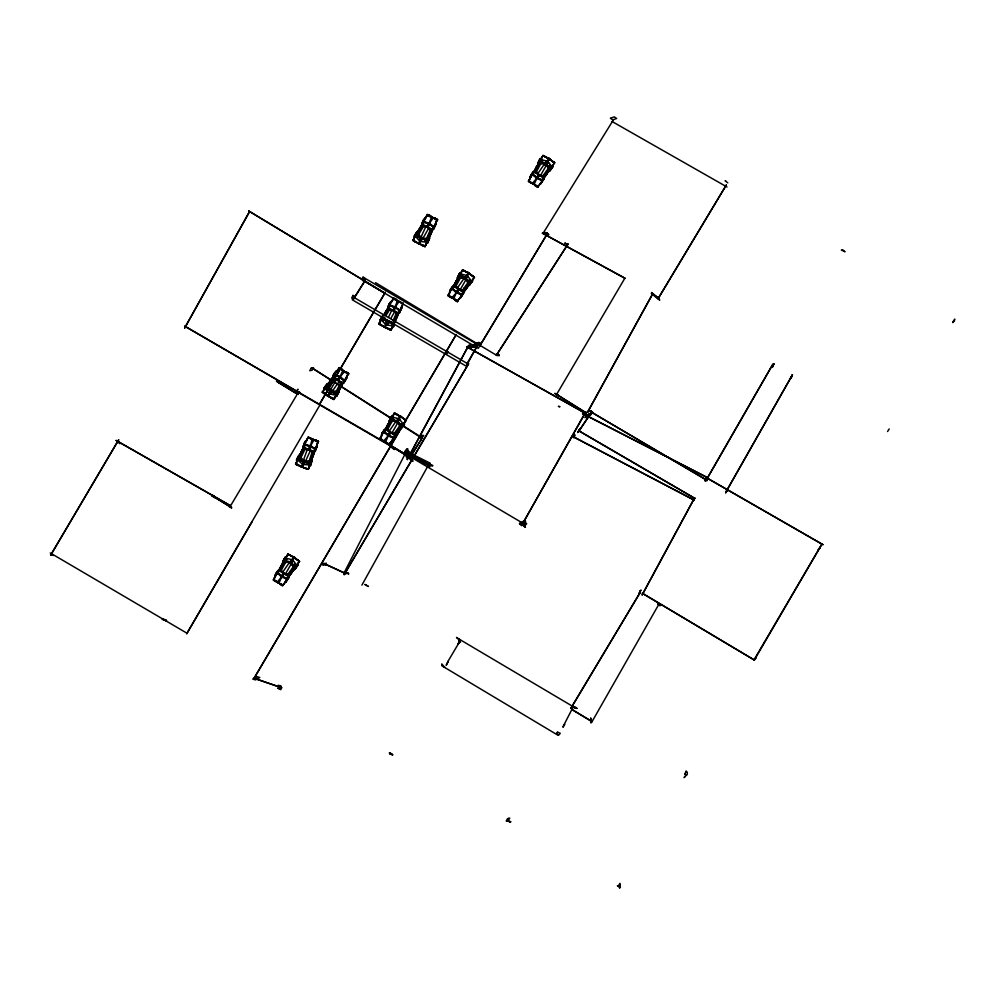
<?xml version="1.0" encoding="UTF-8"?>
<svg xmlns="http://www.w3.org/2000/svg" width="1005" height="1005" viewBox="0 0 1005 1005"><rect width="100%" height="100%" fill="white"/><g stroke="black" fill="none" stroke-linecap="round" stroke-linejoin="round"><path stroke-width="1.5" d="M361.901 585.111L429.135 463.808M952.778 322.618L954.562 320.733M952.853 321.952L954.75 319.075L954.662 319.854M523.479 523.241L523.216 525.2L525.251 523.165L525.527 521.067L523.505 523.102M280.948 686.541L280.822 687.282L278.021 686.679L278.259 685.284L281.048 685.988L280.91 686.729M591.355 719.731L591.003 722.972L590.664 722.118M344.25 572.536L406.133 451.898M312.429 451.195L308.811 462.049L310.394 462.677L314.025 451.81M403.281 302.819L400.731 310.244L394.802 308.095L397.352 300.671L400.907 301.965M310.721 461.898L308.259 469.322L318.02 442.112L312.706 439.223L317.882 442.062L311.374 460.076M725.974 492.098L727.645 489.586L727.319 490.478M323.183 564.031L322.793 565.099L325.808 564.848M323.434 563.365L322.994 564.559M323.334 563.629L326.399 563.252L325.708 565.124M727.256 490.628L725.61 493.078M395.015 308.045L393.885 310.972L387.515 309.565L388.985 305.796L392.804 306.613M429.411 223.625L427.954 227.431L421.572 226.037L423.042 222.268L426.861 223.085M394.362 324.502L393.357 327.002L394.174 325.419M311.55 462.099L312.216 460.453L310.357 465.981L311.022 464.335M791.061 377.742L792.141 375.079M791.287 377.817L792.367 375.154M772.569 366.875L773.712 364.124M773.561 364.363L774.038 363.634L772.468 367.026M303.598 463.921L302.254 467.199L295.684 464.247L297.706 459.323L304.276 462.275M393.759 322.693L394.186 323.999L394.538 323.145M394.463 321.01L395.179 319.314L395.945 319.778L394.89 322.304M446.245 665.235L448.23 661.202L446.396 664.895M430.743 228.914L426.183 239.416L427.728 240.182L432.288 229.668M392.88 321.198L396.686 312.442M394.437 321.952L398.231 313.208M685.083 773.875L686.076 771.023L686.679 771.878M640.122 590.84L639.23 593.264M388.772 434.675L385.581 441.848L379.865 439.172L383.056 431.999L387.629 434.147M537.336 177.169L534.145 184.33L528.416 181.654L531.607 174.493L536.193 176.629M299.804 455.366L295.633 464.172L307.857 437.853L306.249 441.346M300.608 453.607L305.445 443.105M428.934 237.683L425.027 246.614L436.999 220.17L436.195 221.917M430.555 234.178L435.391 223.675M394.073 322.957L390.958 330.155L394.186 323.145M394.877 321.211L402.942 303.698L393.282 298.874L384.563 313.874M394.99 321.399L403.055 303.887M820.168 547.31L818.422 549.509M387.453 319.515L386.95 320.582L392.741 323.246M388.608 317.015L391.9 309.879L397.691 312.555L393.721 321.11M818.208 549.961L819.841 548.027M619.218 884.789L619.633 883.923M619.093 885.053L619.532 888.018M619.884 883.382L620.286 886.41M619.721 887.616L620.349 886.272M302.92 449.336L298.749 457.916L300.432 458.632L305.445 448.331L303.761 447.627M295.973 391.887L297.995 389.199L296.538 391.812M612.095 121.53L727.055 187.018M120.035 443.368L117.434 442.2L117.861 441.321L120.185 443.067M119.859 443.72L120.286 442.853M340.218 376.938L338.421 380.594L332.19 378.659L333.999 375.028L337.73 376.172M382.541 315.972L379.953 320.118L382.214 316.248M117.447 442.162L117.874 441.296M281.601 576.606L283.385 573.013L289.603 574.948L287.845 578.503L284.101 577.373M388.144 435.542L389.915 431.949L396.146 433.884L394.375 437.451L390.631 436.308M405.555 454.109L406.824 451.547M536.695 178.036L538.517 174.443L544.735 176.378L542.926 179.933L539.195 178.802M420.869 238.838L418.432 243.574L424.927 246.64L427.364 241.891L424.763 240.672M386.812 322.366L384.375 327.115L390.87 330.168L393.307 325.432M571.958 709.354L563.591 725.547M571.807 710.397L573.114 705.849L571.807 710.321M310.244 445.881L308.384 449.499L313.573 453.418L315.419 449.825L313.346 448.255M420.844 240.823L419.211 243.976L412.892 240.383L427.226 215.271C440.378 222.771 425.693 210.108 425.467 218.575M391.347 321.914L387.503 322.63L385.154 327.504L378.872 323.999L381.322 319.263L383.835 320.67M296.462 395.555L230.371 506.118M556.632 394.4L624.834 278.247M279.277 570.312L284.729 560.25L286.186 561.23L280.734 571.292M453.946 286.086L459.411 276.011L460.906 277.003L455.453 287.066M564.835 724.329L563.164 726.954M384.048 317.454L383.458 318.485L389.023 321.638L389.601 320.62M385.405 315.068L389.274 308.234L394.839 311.387L390.958 318.221M658.727 604.533L591.794 722.092M424.512 220.246L413.055 240.346L415.379 235.735L421.66 239.24M337.592 392.566L333.848 399.45L348.094 374.149L346.185 377.503M338.547 390.895L340.456 387.541M341.411 385.87L345.23 379.174M382.654 317.216L378.835 323.911L382.817 317.178M384.727 313.824L390.455 303.774M391.41 302.103L393.42 298.824M275.684 575.966L273.875 579.521M276.639 574.295L280.458 567.599M281.413 565.916L283.322 562.574M284.277 560.891L287.983 554.082L273.649 579.194L278.398 582.887L275.056 580.501M450.328 291.739L448.594 295.47M451.283 290.068L455.102 283.36M456.056 281.689L462.664 269.855L448.343 294.968L457.752 300.897M382.214 434.914L380.48 438.645M384.124 431.56L388.91 423.18M390.819 419.839L391.774 418.155M392.729 416.485L394.525 413.017L380.192 438.142L384.928 441.836M535.514 169.016L528.818 180.749L533.454 184.317L528.743 180.624L543.077 155.511L536.469 167.345M298.485 392.352L184.556 326.06L406.837 455.014M466.973 363.735L476.508 347.177M466.546 365.456L478.091 344.414M252.318 521.293L186.641 633.879L320.206 404.487M754.177 660.26L821.65 544.559L753.888 660.084L755.911 658.024M421.447 226.238L416.547 234.429L418.143 235.283L424.022 225.459M384.45 314.691L388.37 308.133M386.046 315.545L389.965 308.987M411.183 454.989L421.497 439.135L411.686 455.19M382.453 316.939L381.975 317.718L383.32 317.316M383.408 315.382L384.375 313.824L385.242 314.213L384.274 315.771M543.039 233.386L613.59 119.582M459.285 641.718L458.066 643.816M458.896 642.886L460.416 640.449L459.36 641.63M285.244 558.592L288.083 554.069L294.277 557.7L291.437 562.222M470.252 283.988L469.322 285.47L472.752 280.747L471.81 282.229M547.486 162.144L549.383 159.129L543.165 155.499L540.326 160.021L542.813 161.466M391.774 417.527L394.613 413.005L400.819 416.635L397.98 421.158M465.378 277.518L468.23 272.996L474.172 277.028L471.332 281.538L468.958 279.93M546.733 161.667L548.63 158.652L554.584 162.684L551.732 167.194L549.358 165.586M331.135 391.812L328.283 396.322L322.341 392.277L325.18 387.767L327.567 389.387M291.638 560.237L293.535 557.235L299.528 561.343L283.058 585.124L277.694 582.448L282.958 585.036L284.026 583.49M398.168 419.186L400.078 416.171L406.033 420.191L403.181 424.713M353.27 299.214L364.978 280.772L353.408 299.402M429.034 223.437L426.861 226.879L431.685 231.238L433.846 227.821L431.924 226.062M394.475 307.769L392.792 310.407L397.628 314.766L399.789 311.349L397.867 309.603M471.885 275.257L474.548 277.393L457.577 300.847L450.818 297.065M285.119 581.908L293.9 569.232M294.993 567.637L299.389 561.305L296.651 565.765L294.264 564.157M390.556 442.439L389.463 444.022L399.475 429.801M391.649 440.856L397.138 432.929M398.231 431.333L399.337 429.751M401.535 426.585L406.058 420.291L400.568 428.218M887.553 431.534L889.199 428.947M394.55 307.97L399.098 301.575L393.885 297.983L389.337 304.377L393.508 307.254M584.018 414.877L585.689 412.553M583.792 415.555L585.463 413.231M686.327 774.968L684.103 777.644L686.277 774.993M330.947 380.393L326.462 386.573L327.957 387.566L334.678 378.295M544.861 176.101L550.451 168.375L548.969 167.483L542.248 176.754L543.743 177.646M693.086 500.113L694.769 497.802L693.123 501.269L693.086 500.352M754.215 660.109L755.911 657.785M446.484 354.175L448.205 351.876M339.866 376.712L337.379 379.94L341.813 384.714L344.275 381.498L341.625 378.621M389.639 434.298L390.958 432.615L386.523 427.829L384.098 430.982L386.737 433.859M281.965 576.832L284.428 573.667L279.993 568.893L277.556 572.033L280.207 574.91M537.637 177.521L539.547 175.096L535.112 170.322L532.65 173.463L535.288 176.34M556.531 733.399L558.805 735.032L560.262 733.273L557.599 732.105M556.632 733.286L557.511 732.23M339.351 377.666L344.439 371.699L339.564 367.667L334.477 373.646L338.371 376.862M537.575 177.32L532.487 183.287L537.361 187.282L542.449 181.315L538.554 178.124M389.01 434.826L383.923 440.793L388.809 444.8L393.897 438.833L389.99 435.63M458.255 643.602L458.82 642.961M457.878 644.029L458.594 643.225M297.078 394.123L298.673 391.837L299.766 392.415L297.405 394.299M375.543 282.681L497.287 355.732M430.065 464.348L432.891 465.478L432.163 466.182L429.7 464.699L430.492 464.411M345.23 572.662L344.527 573.327L347.391 573.453M345.079 572.812L348.17 572.712M639.105 593.365L641.09 590.061L640.185 590.789M441.886 665.787L557.963 735.233M302.643 462.614L303.686 461.936L301.073 457.413L298.485 459.084L299.779 461.345M416.171 235.559L418.884 234.115L421.082 238.863L420.002 239.441M382.114 319.1L384.274 317.944M384.865 323.547L387.026 322.391L384.815 317.655M548.579 162.622L546.343 163.664L548.127 168.576L550.928 167.27L550.037 164.82M468.179 276.965L465.943 278.008L467.714 282.92L470.516 281.614M472.476 345.28L478.757 342.366L481.32 343.66L473.468 347.29L470.905 346.009M307.982 437.904L313.46 439.537L309.578 438.205M400.028 420.128L397.754 421.17L399.538 426.082L402.377 424.788M293.498 561.192L291.211 562.235L292.995 567.147L295.847 565.84M325.997 387.666L328.798 386.46L330.582 391.385L329.464 391.862M564.019 724.655L562.988 727.03M556.845 394.701L559.27 396.272M413.105 240.157L419.701 244.202L414.286 240.999M379.501 323.547L385.644 327.731L380.229 324.54M576.832 708.299L573.466 707.206M471.961 345.255L478.656 343.371M470.365 347.63L476.81 345.82M392.603 754.868L389.5 753.901M573.729 707.131L576.958 708.261L576.267 708.462M392.754 754.818L390.179 753.712M508.028 818.585L508.781 818.409M506.219 821.035L507.5 818.723L509.749 818.158L508.166 820.545L506.784 820.696L509.95 821.952M507.261 820.771L508.015 820.583M339.175 368.42L344.162 371.021L341.763 369.702M338.76 368.42L322.479 392.164M507.952 820.532L510.904 821.814L509.736 821.977M384.237 441.396L389.211 444.009M165.385 620.474C156.089 617.635 170.159 620.525 165.486 620.462M163.903 619.281L162.86 619.306M165.235 620.474L166.529 620.437M657.873 603.93L660.122 605.764L657.986 603.942M50.564 554.773L53.391 555.25M50.928 554.974L53.755 555.451M472.011 345.142L470.403 344.853L469.059 347.403L470.629 347.68M559.747 406.736L558.34 406.309L559.735 406.711M306.814 468.644L300.947 466.647L308.234 468.996M538.152 186.553L554.609 162.772L553.353 161.767M308.359 437.652C305.985 436.321 315.231 439.625 308.924 437.816M575.777 707.231L572.046 706.766L574.772 707.558M280.797 688.789L278.058 688.463M396.523 299.327L393.269 298.397M295.495 464.059L298.259 465.604M308.409 469.322L305.407 468.518M395.832 413.872L401.259 416.937L394.55 413.784M378.709 323.786L381.31 325.57M392.126 322.944L393.671 323.711M364.903 584.408L368.408 586.468L365.242 584.696M392.088 754.139L389.488 752.72L392.176 754.604M408.369 452.313L430.04 463.079L428.758 465.642L408.646 455.654M397.201 414.311L394.375 412.967M408.017 453.393L430.68 465.215L429.06 464.498M411.259 455.202L412.879 456.044M290.659 555.376L287.845 554.019M298.787 391.9L299.691 392.377M296.751 393.96L297.807 394.513M382.49 317.957L384.086 318.811M425.178 246.627L422.238 245.572M391.121 330.168L388.181 329.1M545.753 156.805L542.914 155.448M465.353 271.149L462.514 269.792M276.463 380.631L278.963 382.038M276.501 381.347L279.001 382.754M620.399 887.603L617.359 885.744L617.962 886.083M407.038 455.642L296.676 391.485M322.203 392.05L324.628 394.048M50.25 552.951L186.804 633.112M473.154 345.318L362.956 280.395L364.388 277.958L479.712 345.896L478.28 348.333L474.435 346.072M409.424 456.283L524.459 524.158M458.23 638.577L575.136 707.809M229.002 506.168L231.552 508.028L231.426 507.399M405.618 454.486L391.623 446.057L406.736 455.868M409.814 457.011L412.339 459.235L408.143 456.71M556.695 394.55L554.722 393.344L559.157 396.033L557.172 394.827M565.275 243.135L567.725 244.642M564.785 243.072L567.222 244.579M214.442 496.344L212.005 494.837L212.017 496.068L214.467 497.576L214.442 496.344L214.467 497.5M348.722 573.968L345.846 572.322M348.572 573.868L348.346 573.729M456.546 637.434L459.084 639.356L456.597 637.585M556.757 394.714L559.169 396.272M295.947 392.138L298.359 393.696M447.589 662.019L459.235 642.346M333.999 399.475L331.173 398.168M656.19 296.4L659.783 300.168L656.265 296.538M552.285 160.913L554.722 162.885M392.101 447.866L394.425 449.536L391.02 446.32L391.812 447.451M403.734 418.432L406.183 420.392M297.204 559.484L299.641 561.456M523.856 521.557L524.61 522.135M525.075 522.487L526.67 523.706L524.798 525.879L522.462 524.095M273.85 579.847C271.312 578.704 279.453 584.294 274.315 580.224M727.771 182.86L725.158 180.686L725.886 181.365M522.474 524.346L525.464 527.349L522.047 524.321M520.251 522.525L521.055 523.329M365.054 278.862L363.081 276.815L361.75 279.365L364.024 281.714L365.204 279.013M407.364 449.788L406.749 449.097L404.927 451.308L405.744 452.225M407.565 450.014L411.887 454.825M410.467 457.489L411.095 458.18M458.783 639.657L460.491 641.956M458.531 639.532L460.24 641.831M408.294 454.763L413.03 461.22L410.492 459.888L408.218 456.785M404.801 452.137L406.51 454.461M686.478 771.589C688.739 773.096 686.289 777.694 685.134 773.938M684.933 773.662L685.536 774.503M393.42 448.092L393.998 448.908M391.159 446.522L391.623 447.2M442.439 665.247L444.939 667.508L441.672 663.991L442.577 665.486M705.309 480.943L704.618 479.285L706.465 477.099L707.219 478.87L705.359 481.068L705.121 480.478M590.852 718.437L591.128 719.153M591.493 720.083L590.689 717.997L590.814 722.469M407.955 454.461L408.821 457.752L406.347 456.295L405.492 453.004M229.077 506.57L228.876 505.502L231.389 507.186M231.351 506.997L231.502 507.814M309.779 463.694L309.213 460.73L304.176 462.137L304.402 463.33M389.488 752.72L389.601 753.335M427.025 241.137L426.698 238.135L421.56 239.102L421.685 240.308M392.767 322.869L392.968 324.665M387.503 322.63L387.767 325.042M545.816 160.875L545.891 163.375L540.69 163.89L540.602 160.775M465.453 276.476L465.491 277.719L460.277 278.234L460.19 275.119M336.323 394.174L336.235 391.146L331.034 391.661L331.097 394.086M212.005 495L212.017 495.993M397.277 419.022L397.302 420.881L392.101 421.397L392.063 418.281M290.747 560.702L290.759 561.946L285.558 562.461L285.521 559.345M278.046 688.098L280.81 689.706L280.797 688.852M496.483 354.853L499.221 355.77L499.271 354.752L496.533 353.898L496.483 354.853M315.633 449.109L315.181 451.559L317.354 445.592L315.633 449.109M303.623 462.149L303.058 464.549L308.296 464.813L308.862 462.401L303.623 462.149M312.065 439.411L310.168 447.024L316.261 448.645L318.158 441.019L312.065 439.411M572.373 709.756L591.995 721.59L572.373 709.756M313.271 452.639L312.241 456.722L312.944 457.036L313.975 452.954L313.271 452.639M310.595 445.655L309.54 449.524L313.887 452.413L314.942 448.532L310.595 445.655L305.42 444.65L303.523 448.18L308.673 449.172L310.57 445.642M400.078 310.658L399.412 313.058L402.101 307.291L400.078 310.658M434.147 227.117L433.469 229.529L436.17 223.763L434.147 227.117M310.118 447.866L309.527 449.964L303.058 449.122L304.176 445.24L310.646 446.044L310.118 447.866M310.972 459.913L310.143 462.526L310.947 462.916L312.329 458.556L311.525 458.167L310.972 459.913M386.95 322.592L386.196 324.942L391.385 325.658L392.151 323.309L386.95 322.592M421.02 239.064L420.253 241.414L425.454 242.13L426.208 239.78L421.02 239.064M429.889 221.603L428.859 224.567L434.801 226.703L437.338 219.278L431.409 217.143L429.889 221.603M304.352 442.916L303.058 446.622L305.696 440.831L304.352 442.916M397.402 313.962L396.008 317.944L396.699 318.321L398.081 314.339L397.402 313.962M431.459 230.434L430.077 234.404L430.756 234.781L432.137 230.811L431.459 230.434M307.455 449.059L303.46 460.139L309.44 462.3L313.434 451.207L307.455 449.059M395.342 306.764L393.947 310.545L398.03 313.786L399.425 310.017L395.342 306.764M429.399 223.236L428.004 227.004L432.087 230.258L433.482 226.489L429.399 223.236M344.652 380.832L343.76 383.156L346.951 377.654L344.652 380.832M275.772 573.528L274.905 575.827L278.096 570.312L275.772 573.528M382.315 432.477L381.448 434.763L384.626 429.248L382.315 432.477M555.84 393.935L586.292 412.967L555.84 393.935M297.04 458.632L296.412 460.29L298.975 455.051L297.04 458.632M450.454 289.302L449.562 291.588L452.752 286.086L450.454 289.302M530.866 174.958L529.974 177.257L533.153 171.742L530.866 174.958M428.921 239.705L427.414 243.474L429.738 238.122L428.921 239.705M461.86 274.29L460.906 276.639L466.031 277.807L466.973 275.471L461.86 274.29M542.26 159.958L541.318 162.295L546.431 163.476L547.373 161.127L542.26 159.958M303.46 461.936L301.437 466.873L308.171 469.348L310.193 464.423L303.46 461.936M330.494 391.573L329.552 393.847L334.665 395.015L335.607 392.741L330.494 391.573M287.166 558.529L286.186 560.865L291.299 562.034L292.279 559.697L287.166 558.529M429.236 235.786L427.477 240.007L428.256 240.459L430.014 236.25L429.236 235.786M393.709 417.464L392.729 419.801L397.842 420.982L398.809 418.645L393.709 417.464M466.609 346.7L584.985 413.068L466.609 346.7M342.78 370.644L339.59 377.817L345.318 380.468L348.509 373.295L342.78 370.644M276.513 573.064L273.335 580.224L279.051 582.9L282.229 575.739L276.513 573.064M423.419 219.957L421.836 223.537L424.952 217.997L423.419 219.957M389.362 303.497L387.767 307.078L390.895 301.538L389.362 303.497M451.195 288.837L448.016 295.998L453.745 298.673L456.923 291.513L451.195 288.837M341.65 383.897L339.929 387.729L340.582 388.169L342.316 384.325L341.65 383.897M281.237 565.375L279.516 569.219L280.156 569.697L281.877 565.853L281.237 565.375M387.779 424.324L386.058 428.155L386.686 428.632L388.407 424.801L387.779 424.324M455.931 281.149L454.21 284.993L454.863 285.47L456.584 281.626L455.931 281.149M536.331 166.805L534.61 170.649L535.276 171.126L536.997 167.295L536.331 166.805M589.747 411.171L707.306 480.491L589.747 411.171M542.386 233.173L625.01 278.285L542.386 233.173M304.691 447.64L299.791 458.355L305.608 461.019L310.507 450.303L304.691 447.64M425.957 226.351L421.02 237.054L426.798 239.718L431.748 229.027L425.957 226.351M340.243 376.536L338.509 380.179L342.303 383.772L344.037 380.129L340.243 376.536L335.331 374.651L332.818 377.805L337.718 379.676L340.218 376.523M279.503 569.822L277.807 573.403L281.576 577.021L286.5 578.88L288.988 575.777L284.088 573.943L281.601 577.033L283.284 573.428L279.503 569.822M386.046 428.758L384.337 432.338L388.118 435.956L393.043 437.816L395.518 434.725L390.618 432.879L388.144 435.969L389.827 432.376L386.046 428.758M706.088 477.501L822.932 544.647L706.088 477.501M454.222 285.596L452.489 289.176L456.283 292.782L461.182 294.641L463.694 291.551L458.808 289.716L456.295 292.807L458.004 289.214L454.222 285.596M534.622 171.252L532.889 174.832L536.683 178.45L541.595 180.31L544.107 177.219L539.22 175.373L536.708 178.463L538.416 174.87L534.622 171.252M414.801 234.994L414.01 236.59L417.025 231.59L414.801 234.994M579.219 431.045L694.945 498.442L579.219 431.045M459.034 274.189L457.225 277.845L459.989 272.707L459.034 274.189M539.446 159.845L537.625 163.513L540.401 158.375L539.446 159.845M352.994 295.407L351.712 297.97L353.195 298.925L354.476 296.362L352.994 295.407M300.281 453.644L298.221 457.715L299.126 458.029L301.186 453.946L300.281 453.644M338.346 392.917L336.524 396.535L339.301 391.41L338.346 392.917M284.402 558.416L282.556 562.084L285.345 556.946L284.402 558.416M390.945 417.351L389.098 421.02L391.875 415.882L390.945 417.351M458.104 288.787L456.295 292.38L462.526 294.277L464.323 290.721L458.104 288.787M277.556 381.95L295.721 393.093L277.556 381.95M338.974 389.036L336.851 393.081L337.592 393.608L339.715 389.551L338.974 389.036M284.227 559.936L282.116 563.981L282.832 564.559L284.955 560.514L284.227 559.936M458.921 275.709L456.798 279.754L457.551 280.332L459.662 276.287L458.921 275.709M390.769 418.884L388.646 422.929L389.375 423.494L391.485 419.449L390.769 418.884M537.625 164.606L537.951 165.988L540.074 161.943L539.321 161.365L537.625 164.606M429.914 463.556L428.545 466.081L429.424 467.363L430.781 464.838L429.939 463.607M578.867 430.354L577.687 432.552L580.651 428.13L578.867 430.354M694.116 498.756L642.157 594.922L694.116 498.756M341.072 382.315L335.607 392.377L337.115 393.269L342.567 383.207L341.072 382.315M391.272 419.186L385.807 429.248L387.264 430.241L392.716 420.165L391.272 419.186M462.112 294.829L460.227 298.309L463.82 293.058L462.112 294.829M539.811 161.679L534.359 171.742L535.853 172.722L541.318 162.659L539.811 161.679M542.524 180.485L540.64 183.965L544.233 178.714L542.524 180.485M468.531 345.682L407.239 459.549L468.531 345.682M287.493 579.068L285.571 582.536L289.176 577.285L287.493 579.068M394.023 438.004L392.113 441.484L395.706 436.233L394.023 438.004M652.685 293.824L587.611 412.138L652.685 293.824M334.577 372.767L332.693 376.184L336.286 370.945L334.577 372.767M249.516 211.666L184.669 328.045L249.516 211.666M311.173 368.207L309.766 370.707L312.128 370.229L313.535 367.73L311.173 368.207M421.786 227.431L417.527 234.956L423.08 238.11L428.896 227.859L423.344 224.705L421.786 227.431M584.282 414.563L523.329 522.449L584.282 414.563M792.442 374.815L726.263 491.382L792.442 374.815M336.524 379.35L330.67 389.576L336.198 392.741L342.064 382.516L336.524 379.35M285.608 560.853L279.742 571.079L285.269 574.27L291.123 564.044L285.608 560.853M460.315 276.626L454.461 286.852L459.989 290.043L465.855 279.817L460.315 276.626M392.138 419.801L386.284 430.027L391.799 433.218L397.666 422.992L392.138 419.801M540.728 162.282L534.861 172.508L540.401 175.699L546.255 165.473L540.728 162.282M651.755 292.568L651.29 293.385L658.501 299.377L658.966 298.56L651.755 292.568M573.981 433.846L572.548 436.333L573.667 437.778L575.099 435.291L573.981 433.846M353.722 297.329L352.278 299.804L466.521 366.335L467.953 363.86L353.722 297.329M303.02 448.481L300.91 452.124L301.688 452.413L303.799 448.77L303.02 448.481M772.858 364.25L705.799 480.855L772.858 364.25M308.372 437.024L304.402 443.795L309.917 446.911L313.887 440.152L308.372 437.024M118.678 439.826L50.765 555.024L118.678 439.826M385.304 292.342L319.59 404.123L385.304 292.342M456.207 334.59L253.649 679.003L456.207 334.59M468.594 363.747L344.162 574.634L468.594 363.747M547.449 233.537L479.661 346.084L547.449 233.537M726.364 184.92L658.715 297.643L726.364 184.92M640.185 592.473L570.815 708.387L640.185 592.473M324.69 386.975L323.761 388.495L327.19 383.784L324.69 386.975M295.583 568.214L294.666 569.697L298.096 564.973L295.583 568.214M402.113 427.15L401.196 428.645L404.638 423.909L402.113 427.15M418.432 230.296L416.032 234.178L416.899 234.567L419.299 230.685L418.432 230.296M116.153 440.466L230.321 505.616L116.153 440.466M329.439 392.842L327.542 395.857L333.761 399.462L336.587 394.952L330.381 391.347L329.439 392.842M462.765 269.843L459.926 274.365L466.132 277.996L468.971 273.473L462.765 269.843M550.665 169.644L549.722 171.126L553.152 166.403L550.665 169.644M248.75 211L385.078 293.347L248.75 211M568.051 244.001L496.47 355.117L568.051 244.001M300.143 458.845L298.787 460.931L302.719 464.411L304.075 462.325L300.143 458.845M642.358 593.289L754.014 659.858L642.358 593.289M424.336 221.778L422.125 225.133L427.163 226.577L429.374 223.223L424.336 221.778M390.279 305.319L388.068 308.673L393.106 310.105L395.317 306.751L390.279 305.319M407.54 448.67L405.945 451.044L406.636 457.891L408.231 455.516L407.54 448.67M591.317 412.502L578.315 431.936L591.392 412.578M334.062 377.478L327.379 387.176L332.63 390.807L339.326 381.109L334.062 377.478M463.883 278.586L457.2 288.284L462.451 291.89L469.147 282.191L463.883 278.586M544.295 164.242L537.6 173.94L542.863 177.546L549.547 167.848L544.295 164.242M289.164 562.813L282.468 572.511L287.744 576.116L294.427 566.418L289.164 562.813M395.694 421.748L389.01 431.459L394.274 435.065L400.957 425.354L395.694 421.748M421.61 225.396L419.186 228.839L419.927 229.19L422.351 225.761L421.61 225.396M387.553 308.937L385.129 312.367L385.87 312.731L388.294 309.289L387.553 308.937M429.524 223.16L428.607 224.442L423.394 220.849L427.942 214.454L433.155 218.047L429.524 223.16M421.962 435.454L420.304 437.803L422.075 437.816L423.733 435.479L421.962 435.454M464.084 288.008L461.848 291.098L463.33 291.99L470.051 282.719L468.556 281.827L464.084 288.008M293.837 566.054L287.116 575.325L288.661 576.217L295.37 566.946L293.837 566.054M400.367 424.989L393.659 434.261L395.191 435.152L401.912 425.881L400.367 424.989M328.698 382.616L325.972 386.284L326.788 386.737L329.514 383.081L328.698 382.616M550.137 168.275L547.411 171.943L548.215 172.345L550.954 168.689L550.137 168.275M469.737 282.619L466.998 286.287L467.815 286.689L470.541 283.033L469.737 282.619M295.018 566.845L292.292 570.513L293.133 570.915L295.859 567.26L295.018 566.845M401.56 425.793L398.822 429.449L399.663 429.864L402.389 426.208L401.56 425.793M586.644 415.354L584.923 417.653L590.463 415.191L592.184 412.892L586.644 415.354M417.829 235.472L416.309 237.431L419.914 241.238L421.434 239.278L417.829 235.472M383.772 319L382.239 320.959L385.857 324.766L387.377 322.806L383.772 319M454.046 285.495L452.237 287.807L456.647 292.606L459.147 289.44L454.712 284.666L454.046 285.495M331.487 378.986L329.577 381.234L330.281 381.649L332.994 378.433L332.303 378.018L331.487 378.986M546.645 173.363L543.931 176.579L544.622 176.955L547.336 173.739L546.645 173.363M466.245 287.706L463.531 290.922L464.222 291.287L466.936 288.083L466.245 287.706M398.068 430.881L395.354 434.085L396.07 434.462L398.784 431.245L398.068 430.881M291.525 571.933L288.812 575.149L289.528 575.526L292.241 572.31L291.525 571.933M457.175 291.664L452.074 297.631L456.961 301.626L462.049 295.658L457.175 291.664M282.468 575.89L277.393 581.857L282.279 585.852L287.367 579.885L282.468 575.89M547.7 161.328L546.029 163.212L549.295 167.32L550.966 165.436L547.7 161.328M467.287 275.672L465.617 277.556L468.883 281.664L470.554 279.779L467.287 275.672M399.136 418.846L397.427 420.731L400.706 424.826L402.402 422.942L399.136 418.846M291.349 561.28L290.897 561.782L294.163 565.89L295.872 564.006L292.593 559.898L291.349 561.28M326.738 388.696L325.959 389.538L329.225 393.646L330.896 391.837L327.63 387.716L326.738 388.696M519.497 523.731L521.57 525.653L525.339 523.241L523.14 521.407L519.497 523.731M257.041 676.654L252.757 679.053L255.484 679.92L259.767 677.521L257.041 676.654M315.444 439.901L318.547 441.61L315.444 439.901M296.475 463.669L295.809 463.921L302.756 467.388L296.475 463.669M590.789 410.63L583.038 413.608L585.199 415.505L592.937 412.515L590.789 410.63M611.316 117.962L610.424 118.288L612.799 119.909L616.63 118.464L614.256 116.856L611.316 117.962M434.738 217.922L437.69 219.894L434.738 217.922M528.467 180.9L531.23 183.136L528.467 180.9M448.054 295.244L450.83 297.48L448.054 295.244M548.818 158.162L548.165 158.388L554.371 162.911L548.818 158.162M468.418 272.506L467.765 272.732L473.958 277.254L468.418 272.506M379.928 438.419L382.691 440.642L379.928 438.419M400.304 415.668L399.613 415.907L405.844 420.429L400.304 415.668M293.774 556.732L293.071 556.958L299.314 561.494L293.774 556.732M346.022 371.712L348.785 373.935L346.022 371.712M323.208 391.837L322.555 391.975L328.748 396.586L323.208 391.837M254.541 678.413L281.739 687.772L254.541 678.413M533.24 183.827L538.039 186.465L533.24 183.827M472.312 345.029L468.82 345.255L471.182 346.888L474.674 346.65L472.312 345.029M842.755 250.044L841.373 250.057L845.054 251.765L842.755 250.044M546.72 232.733L544.999 232.582L547.135 234.504L548.843 234.655L546.72 232.733M324.841 563.956L345.808 573.604L324.841 563.956M424.889 245.672L417.967 243.311L425.04 246.288L424.889 245.672M390.819 329.2L383.91 326.839L390.983 329.816L390.819 329.2M430.58 215.786L427.251 214.542L430.58 215.786M549.697 158.715L543.014 155.762L549.823 159.431L549.697 158.715M469.285 273.059L462.602 270.106L469.41 273.775L469.285 273.059M294.641 557.285L287.958 554.333L294.729 558.001L294.641 557.285M333.786 398.495L327.102 395.543L333.911 399.123L333.786 398.495M538.014 186.917L534.811 185.385L538.014 186.917M454.938 299.98L457.652 301.613L454.938 299.98M389.475 444.424L386.259 442.891L389.475 444.424M282.933 585.488L279.729 583.955L282.933 585.488M342.064 369.224L338.861 367.692L342.064 369.224M412.779 240.258L415.618 242.155L412.779 240.258M707.507 477.639L583.867 414.261L707.507 477.639M693.952 499.988L573.968 437.125L693.952 499.988M585.061 414.148L582.536 412.804L582.724 414.135L585.262 415.48L585.061 414.148M436.987 220.296L432.075 217.017L436.987 220.296M229.856 506.608L212.633 495.993L229.856 506.608M422.251 437.866L312.316 368.144L422.427 438.507L422.251 437.866M348.057 374.275L343.471 370.581L348.057 374.275"/></g></svg>
